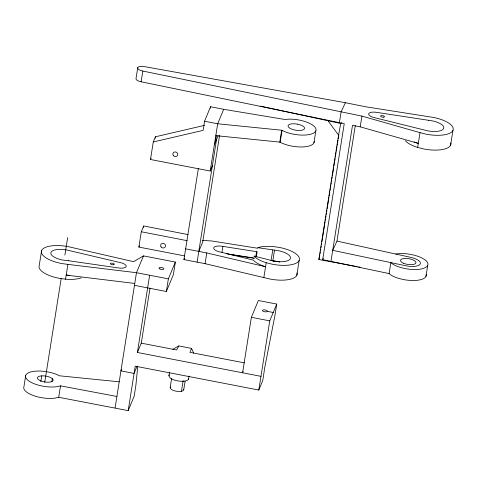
<?xml version="1.0" encoding="UTF-8"?>
<svg xmlns="http://www.w3.org/2000/svg" width="477" height="477" viewBox="0 0 477 477"><rect width="100%" height="100%" fill="white"/><g stroke="black" fill="none" stroke-linecap="round" stroke-linejoin="round"><path stroke-width="0.72" d="M137.698 366.902L135.951 384.712L134.192 396.143L128.194 410.631L58.701 397.281L55.183 398.098A19.945 7.447 9 0 1 33.283 395.516A19.945 7.447 9 0 1 23.945 386.68L25.752 375.262M134.466 285.335L166.366 291.501L173.366 274.698L175.369 262.064L143.488 255.893L133.56 261.676L68.038 246.603A23.784 8.884 9 0 0 41.577 250.705L39.233 265.504A23.784 8.884 9 0 0 59.41 278.341L65.552 279.182A23.784 8.884 9 0 0 81.179 277.888M40.849 381.564L41.749 375.858A7.978 2.981 9 0 1 53.144 380.288A7.978 2.981 9 0 1 40.903 380.944A7.978 2.981 9 0 1 41.749 375.858M44.731 382.393L61.187 278.496M64.896 255.07L67.668 237.576M65.552 279.182L67.895 264.383L136.47 272.701L168.363 278.866L175.369 262.064M51.88 381.505L52.333 378.649M58.701 397.281L60.513 385.857L116.901 396.476M450.598 145.217L452.941 130.418A23.784 8.884 9 0 0 433.581 117.461L366.199 106.866L345.36 102.716L144.841 66.685A6.231 2.325 9 0 0 137.746 67.656L136.046 78.389A6.231 2.325 9 0 0 141.12 81.782L344.251 123.662L322.702 259.655L389.107 273.577L390.442 274.716A19.945 7.447 9 0 0 413.428 280.506A19.945 7.447 9 0 0 426.134 274.454M141.12 81.782L142.82 71.049A6.231 2.325 9 0 1 137.746 67.656M212.354 165.865L210.202 171.028L150.493 159.497L153.272 141.955L155.436 136.78L204.544 125.368M155.204 138.241L155.436 136.78M184.677 255.928L138.867 247.08L141.293 231.756L143.708 225.961L188.051 234.589M143.476 227.422L143.708 225.961M128.194 410.631L135.235 366.181L258.802 390.043L262.755 380.539L264.848 367.022L274.937 315.47L276.743 304.076L258.355 300.522L251.373 317.324L242.596 372.787L243.145 371.458M260.967 376.341L137.4 352.473L149.635 275.247M137.4 352.473L141.287 343.154L150.005 288.108M166.366 291.501L168.363 278.866M313.949 142.76L315.834 130.889A19.945 7.447 9 0 0 289.104 119.131L284.787 119.459L224.53 109.454L210.548 106.741L204.555 121.236L203.107 130.37L153.272 141.955M297.01 272.957A23.784 8.884 9 0 1 269.738 278.979L205.08 263.674L183.937 259.589L198.372 168.441M210.315 108.207L210.548 106.741M188.624 378.875L188.129 379.77A9.969 3.727 9 0 1 179.459 381.147A9.969 3.727 9 0 1 169.943 377.778L168.93 375.733L169.496 372.161M170.188 387.64L171.654 378.362M210.202 171.028L217.685 123.77L223.713 109.287M214.364 144.781L215.306 142.51L216.421 135.48M197.096 262.129L216.51 139.618M219.569 135.45L202.683 242.083L198.796 251.397M181.469 391.277L183.162 380.568M183.752 389.804L185.112 381.242M205.08 263.674L206.779 252.941L185.636 248.857M188.552 379.328L189.077 376.019M221.972 252.291L222.908 246.4L257.115 251.743L256.298 256.894M255.726 256.811L256.543 251.659M215.807 135.641L279.79 142.104L281.674 130.227L284.024 131.336A19.945 7.447 9 0 0 315.834 130.889M314.164 141.478A19.945 7.447 9 0 1 303.229 146.922A19.945 7.447 9 0 1 282.14 143.207L280.166 142.158L282.044 130.287M263.859 277.501L266.202 262.702A23.784 8.884 9 0 1 253.907 256.012L273.548 261.008A14.739 5.503 9 0 0 290.505 258.015A14.739 5.503 9 0 0 274.519 250.121L257.759 247.676A23.784 8.884 9 0 1 273.649 246.603L279.784 247.515A23.784 8.884 9 0 1 299.145 260.466L296.801 275.271M271.055 260.716L272.749 250.026M274.519 250.121L272.826 260.806A14.739 5.503 9 0 1 279.689 262.117M258.802 390.043L269.749 320.872L276.743 304.076M339.385 122.69L341.085 111.958L345.36 102.716M357.225 266.619L318.869 259.542L338.569 135.146L340.721 123.501L341.896 122.708M319.817 254.98L318.869 259.542M320.055 253.508L320.288 252.035M320.52 250.568L320.753 249.095M320.985 247.623L321.218 246.15M321.45 244.677L321.683 243.204M321.915 241.732L324.598 224.804M324.831 223.331L325.064 221.859M325.296 220.386L325.529 218.913M325.767 217.44L326 215.968M326.232 214.495L326.465 213.022M326.697 211.549L326.93 210.083M327.162 208.61L328.909 197.567M329.142 196.095L329.38 194.622M329.613 193.149L329.846 191.676M330.078 190.204L330.311 188.731M330.543 187.258L330.776 185.786M331.008 184.319L331.241 182.846M331.473 181.373L331.712 179.901M331.944 178.428L332.177 176.955M332.409 175.482L333.691 167.385M333.924 165.913L335.092 158.555M335.325 157.082L335.558 155.609M335.79 154.137L336.023 152.664M336.255 151.191L336.488 149.718M336.72 148.246L336.953 146.773M337.185 145.3L337.424 143.833M337.656 142.361L338.002 140.149M338.235 138.676L338.819 134.997M330.972 261.301L352.521 125.302L360.224 126.84L418.299 143.38A23.784 8.884 9 0 1 414.304 141.955M336.977 241.094L410.226 257.246A12.301 4.597 9 0 1 420.237 263.948A12.301 4.597 9 0 1 406.237 265.862L332.707 250.336L336.977 241.094L355.27 125.63M360.224 126.84L361.924 116.108L142.82 71.049M389.107 273.577L390.842 262.612L392.177 263.751A19.945 7.447 9 0 0 419.706 269.237A19.945 7.447 9 0 0 424.28 259.357A19.945 7.447 9 0 0 396.757 253.871L395.844 254.074M450.807 142.903A23.784 8.884 9 0 1 423.534 148.925L417.655 147.447L420.004 132.648L361.924 116.108M425.961 276.398L427.696 265.433M150.493 159.497L151.036 158.203M138.867 247.08L139.403 245.792M215.306 142.51L218.168 135.629M115.088 407.901L136.47 272.701L143.488 255.893M183.937 259.589L184.426 258.415M172.883 349.259L178.809 345.938L191.563 348.407L189.924 352.348L244.373 362.866M121.468 369.532L120.908 370.862L134.085 373.413L137.161 366.032M322.702 259.655L323.293 258.409M178.809 345.938L176.609 349.981L141.287 343.154M168.93 375.733L169.424 374.833M60.513 385.857L56.99 386.674A19.945 7.447 9 0 1 30.474 382.005A19.945 7.447 9 0 1 30.963 371.899A19.945 7.447 9 0 1 57.562 374.815L59.392 375.787L119.178 381.809M202.117 240.36L211.758 240.986L257.693 248.249M281.674 130.227L217.685 123.77L204.555 121.236M134.764 283.439L66.196 275.116A23.784 8.884 9 0 0 69.219 275.301M279.79 142.104L280.166 142.158M67.895 264.383L61.754 263.542A23.784 8.884 9 0 1 41.577 250.705M222.908 246.4L220.887 246.102A8.055 3.011 9 0 0 213.797 247.67A8.055 3.011 9 0 0 218.365 251.558L253.263 260.078A23.784 8.884 9 0 0 265.558 266.762L206.779 252.941M272.874 261.002L276.547 261.551M226.247 253.71L254.032 258.057M228.334 254.229L254.313 258.29M358.686 266.887L360.141 267.156M141.293 231.756L187.097 240.67M267.347 311.338A2.492 0.93 9 0 0 264.008 309.865A2.492 0.93 9 0 0 263.37 311.392A2.492 0.93 9 0 0 267.347 311.338L273.243 312.477M251.373 317.324L269.749 320.872M260.543 106.138L340.721 123.501M420.004 132.648L425.878 134.126A23.784 8.884 9 0 0 452.941 130.418M266.202 262.702L272.081 264.18A23.784 8.884 9 0 0 299.145 260.466M328.206 121.045L338.569 135.146M191.563 348.407L193.656 353.069M183.633 389.113A6.869 2.564 9 0 1 176.55 391.253L174.809 390.89A6.869 2.564 9 0 1 170.527 387.02M417.655 147.447A23.784 8.884 9 0 1 405.361 140.757M113.514 264.711L113.067 264.747A1.991 0.745 9 0 1 111.111 264.383L110.747 264.192A1.991 0.745 9 0 1 111.123 263.185A1.991 0.745 9 0 1 113.89 263.703A1.991 0.745 9 0 1 113.514 264.711M383.675 117.163L383.222 117.193A1.991 0.745 9 0 1 381.272 116.805L380.92 116.615A1.991 0.745 9 0 1 381.379 115.625A1.991 0.745 9 0 1 384.134 116.173A1.991 0.745 9 0 1 383.675 117.163M68.39 260.704L63.018 260.138A14.232 5.319 9 0 1 50.938 252.458A14.232 5.319 9 0 1 66.774 250.002L119.769 262.469A7.554 2.82 9 0 1 126.178 266.542A7.554 2.82 9 0 1 117.771 267.847L68.39 260.704M428.364 120.264L377.325 112.471A7.554 2.82 9 0 0 368.733 113.645A7.554 2.82 9 0 0 374.88 117.765L427.428 130.781A14.232 5.319 9 0 0 443.622 128.563A14.232 5.319 9 0 0 432.037 120.806L428.364 120.264M297.547 124.163L295.388 123.853A8.359 3.124 9 0 0 288.913 127.52A8.359 3.124 9 0 0 302.317 130.108A8.359 3.124 9 0 0 299.622 124.67L297.547 124.163M173.33 155.544A2.492 2.302 22.6 0 0 177.569 155.305A2.492 2.302 22.6 0 0 175.023 151.93A2.492 2.302 22.6 0 0 173.33 155.544M161.095 246.943A2.492 2.302 22.6 0 0 165.334 246.71A2.492 2.302 22.6 0 0 162.794 243.336A2.492 2.302 22.6 0 0 161.095 246.943M159.938 268.986A2.492 0.93 9 0 0 163.915 268.927A2.492 0.93 9 0 0 160.576 267.46A2.492 0.93 9 0 0 159.938 268.986M403.411 263.209A7.823 2.922 9 0 0 415.884 263.036A7.823 2.922 9 0 0 405.402 258.421A7.823 2.922 9 0 0 403.411 263.209"/></g></svg>
